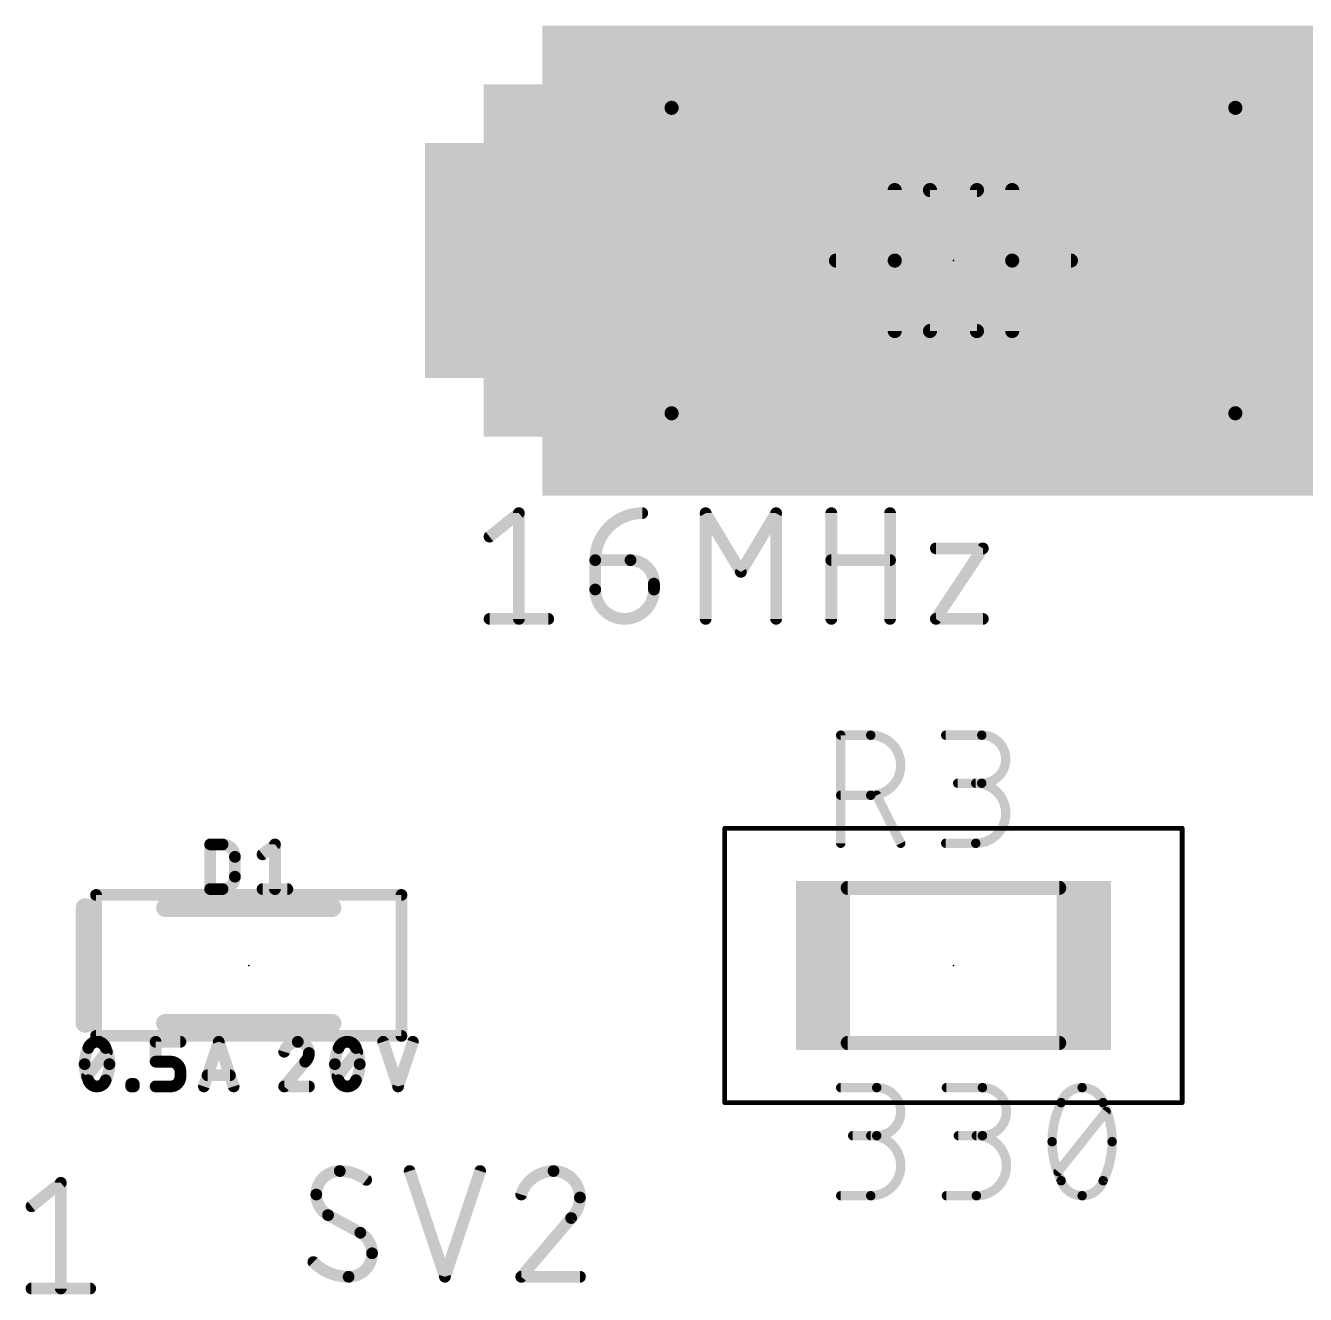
# Model space of a CAD drawing. Extents: x 0 to 116, y 0 to 46.
# Drawn here: x 39.5 to 53.34, y 11.68 to 25.4 of the extents above; entities that cross this region are included whole.
import ezdxf

# ---------------------------------------------------------------- set-up
doc = ezdxf.new("R2010")
doc.units = 0
for name, color, linetype in [('21', 253, 'CONTINUOUS'), ('23', 53, 'CONTINUOUS'), ('25', 253, 'CONTINUOUS'), ('27', 253, 'CONTINUOUS'), ('39', 12, 'CONTINUOUS'), ('43', 110, 'CONTINUOUS'), ('51', 253, 'CONTINUOUS')]:
    doc.layers.add(name, color=color, linetype=linetype)

# ---------------------------------------------------------------- blocks, each defined once
blk = doc.blocks.new('RECT')
blk.add_solid([(-0.5, -0.5), (0.5, -0.5), (-0.5, 0.5), (0.5, 0.5)])

msp = doc.modelspace()

# ---------------------------------------------------------------- linework, layer by layer
at = {"layer": '21'}
for points, const_width in [([(46.482, 25.019, 1), (46.482, 20.701)], 0.4064), ([(46.482, 25.1206, 1), (46.482, 24.9174)], 0.2032), ([(46.482, 24.9174, 1), (46.482, 25.1206)], 0.2032), ([(52.578, 20.701, 1), (52.578, 25.019)], 0.4064), ([(52.578, 25.1206, 1), (52.578, 24.9174)], 0.2032), ([(52.578, 24.9174, 1), (52.578, 25.1206)], 0.2032), ([(46.482, 24.511, 1), (46.482, 21.209)], 0.1524), ([(46.482, 24.5491, 1), (46.482, 24.4729)], 0.0762), ([(46.482, 24.4729, 1), (46.482, 24.5491)], 0.0762), ([(52.578, 21.209, 1), (52.578, 24.511)], 0.1524), ([(52.578, 24.5491, 1), (52.578, 24.4729)], 0.0762), ([(52.578, 24.4729, 1), (52.578, 24.5491)], 0.0762), ([(48.9331, 23.622, 1), (48.8569, 23.622)], 0.0762), ([(49.276, 23.6601, 1), (49.276, 23.5839)], 0.0762), ([(49.3141, 23.622, 1), (49.2379, 23.622)], 0.0762), ([(49.8221, 23.622, 1), (49.7459, 23.622)], 0.0762), ([(49.784, 23.5839, 1), (49.784, 23.6601)], 0.0762), ([(50.2031, 23.622, 1), (50.1269, 23.622)], 0.0762), ([(48.26, 22.8981, 1), (48.26, 22.8219)], 0.0762), ([(48.9331, 22.86, 1), (48.8569, 22.86)], 0.0762), ([(48.8569, 22.86, 1), (48.9331, 22.86)], 0.0762), ([(48.895, 22.8219, 1), (48.895, 22.8981)], 0.0762), ([(50.2031, 22.86, 1), (50.1269, 22.86)], 0.0762), ([(50.165, 22.8981, 1), (50.165, 22.8219)], 0.0762), ([(50.1269, 22.86, 1), (50.2031, 22.86)], 0.0762), ([(50.8, 22.8219, 1), (50.8, 22.8981)], 0.0762), ([(49.276, 22.1361, 1), (49.276, 22.0599)], 0.0762), ([(49.784, 22.0599, 1), (49.784, 22.1361)], 0.0762), ([(48.8569, 22.098, 1), (48.9331, 22.098)], 0.0762), ([(49.2379, 22.098, 1), (49.3141, 22.098)], 0.0762), ([(49.7459, 22.098, 1), (49.8221, 22.098)], 0.0762), ([(50.1269, 22.098, 1), (50.2031, 22.098)], 0.0762), ([(46.482, 21.2471, 1), (46.482, 21.1709)], 0.0762), ([(46.482, 21.1709, 1), (46.482, 21.2471)], 0.0762), ([(52.578, 21.2471, 1), (52.578, 21.1709)], 0.0762), ([(52.578, 21.1709, 1), (52.578, 21.2471)], 0.0762), ([(46.482, 20.8026, 1), (46.482, 20.5994)], 0.2032), ([(46.482, 20.5994, 1), (46.482, 20.8026)], 0.2032), ([(52.578, 20.8026, 1), (52.578, 20.5994)], 0.2032), ([(52.578, 20.5994, 1), (52.578, 20.8026)], 0.2032), ([(40.1908, 15.865, 1), (40.0892, 15.865)], 0.1016), ([(41.01, 15.9158, 1), (41.01, 15.8142)], 0.1016), ([(42.81, 15.8142, 1), (42.81, 15.9158)], 0.1016), ([(41.01, 14.6658, 1), (41.01, 14.5642)], 0.1016), ([(42.81, 14.5642, 1), (42.81, 14.6658)], 0.1016), ([(40.0892, 14.615, 1), (40.1908, 14.615)], 0.1016), ([(39.9098, 12.8905, 1), (39.8462, 12.8905)], 0.0635), ([(39.8978, 12.8657, 1), (39.8582, 12.9153)], 0.0635), ([(39.5407, 12.6613, 1), (39.5803, 12.6117)], 0.0635), ([(39.5605, 11.7793, 1), (39.5605, 11.7157)], 0.0635), ([(39.8462, 11.7475, 1), (39.9098, 11.7475)], 0.0635), ([(40.1955, 11.7157, 1), (40.1955, 11.7793)], 0.0635)]:
    msp.add_lwpolyline(points, format="xyb", dxfattribs=dict(at, const_width=const_width))
for points, const_width in [([(46.482, 25.019), (52.578, 25.019)], 0.4064), ([(52.578, 24.511), (46.482, 24.511)], 0.1524), ([(48.895, 23.622), (48.895, 22.86)], 0.1524), ([(49.276, 23.622), (49.784, 23.622)], 0.1524), ([(49.276, 22.098), (49.276, 23.622)], 0.1524), ([(49.784, 23.622), (49.784, 22.098)], 0.1524), ([(50.165, 23.622), (50.165, 22.86)], 0.1524), ([(48.895, 22.86), (48.26, 22.86)], 0.1524), ([(48.895, 22.86), (48.895, 22.098)], 0.1524), ([(50.165, 22.86), (50.165, 22.098)], 0.1524), ([(50.165, 22.86), (50.8, 22.86)], 0.1524), ([(49.784, 22.098), (49.276, 22.098)], 0.1524), ([(46.482, 21.209), (52.578, 21.209)], 0.1524), ([(46.482, 20.701), (52.578, 20.701)], 0.4064), ([(40.14, 15.865), (40.14, 14.615)], 0.2032), ([(41.01, 15.865), (42.81, 15.865)], 0.2032), ([(41.01, 14.615), (42.81, 14.615)], 0.2032), ([(39.5605, 12.6365), (39.878, 12.8905)], 0.127), ([(39.878, 12.8905), (39.878, 11.7475)], 0.127), ([(39.5605, 11.7475), (40.1955, 11.7475)], 0.127)]:
    msp.add_lwpolyline(points, dxfattribs=dict(at, const_width=const_width))
at = {"layer": '23'}
for p in [(49.53, 22.86), (41.91, 15.24), (49.53, 15.24)]:
    msp.add_point(p, dxfattribs=at)
at = {"layer": '25'}
for points, const_width in [([(48.3108, 16.5608), (48.3108, 17.7292)], 0.1016), ([(48.3108, 17.7292), (48.6354, 17.7292)], 0.1016), ([(49.4464, 17.7292), (49.8359, 17.7292)], 0.1016), ([(49.8359, 17.2099), (49.5763, 17.2099)], 0.1016), ([(48.6354, 17.0801), (48.3108, 17.0801)], 0.1016), ([(48.9599, 16.5608), (48.7003, 17.0801)], 0.1016), ([(41.4925, 16.0655), (41.4925, 16.5481)], 0.127), ([(41.4925, 16.5481), (41.6265, 16.5481)], 0.127), ([(42.0594, 16.4409), (42.1935, 16.5481)], 0.127), ([(42.1935, 16.5481), (42.1935, 16.0655)], 0.127), ([(49.4464, 16.5608), (49.771, 16.5608)], 0.1016), ([(41.7606, 16.414), (41.7606, 16.1996)], 0.127), ([(41.6265, 16.0655), (41.4925, 16.0655)], 0.127), ([(42.0594, 16.0655), (42.3275, 16.0655)], 0.127), ([(43.6499, 13.0175), (44.0309, 11.8745)], 0.127), ([(44.0309, 11.8745), (44.4119, 13.0175)], 0.127), ([(43.1165, 12.3508), (42.7673, 12.5412)], 0.127), ([(45.3961, 12.5095), (44.8564, 11.8745)], 0.127), ([(44.8564, 11.8745), (45.4914, 11.8745)], 0.127)]:
    msp.add_lwpolyline(points, dxfattribs=dict(at, const_width=const_width))
for points, const_width in [([(48.3362, 17.7292, 1), (48.2854, 17.7292)], 0.0508), ([(48.3108, 17.7546, 1), (48.3108, 17.7038)], 0.0508), ([(48.6354, 17.0801, 1), (48.6354, 17.7292)], 0.1016), ([(48.6354, 17.7546, 1), (48.6354, 17.7038)], 0.0508), ([(48.6354, 17.7038, 1), (48.6354, 17.7546)], 0.0508), ([(49.4464, 17.7546, 1), (49.4464, 17.7038)], 0.0508), ([(49.8359, 17.2099, 1), (49.8359, 17.7292)], 0.1016), ([(49.8359, 17.7546, 1), (49.8359, 17.7038)], 0.0508), ([(49.8359, 17.7038, 1), (49.8359, 17.7546)], 0.0508), ([(49.5763, 17.2353, 1), (49.5763, 17.1845)], 0.0508), ([(49.771, 16.5608, 1), (49.771, 17.2099)], 0.1016), ([(49.771, 17.2353, 1), (49.771, 17.1845)], 0.0508), ([(49.8359, 17.2353, 1), (49.8359, 17.1845)], 0.0508), ([(49.8359, 17.1845, 1), (49.8359, 17.2353)], 0.0508), ([(48.3108, 17.1055, 1), (48.3108, 17.0547)], 0.0508), ([(48.6354, 17.1055, 1), (48.6354, 17.0547)], 0.0508), ([(48.6354, 17.0547, 1), (48.6354, 17.1055)], 0.0508), ([(48.723, 17.0914, 1), (48.6775, 17.0687)], 0.0508), ([(41.5242, 16.5481, 1), (41.4607, 16.5481)], 0.0635), ([(41.4925, 16.5799, 1), (41.4925, 16.5164)], 0.0635), ([(41.7606, 16.414, 0.4142), (41.6265, 16.5481)], 0.127), ([(41.6265, 16.5799, 1), (41.6265, 16.5164)], 0.0635), ([(41.6265, 16.5164, 1), (41.6265, 16.5799)], 0.0635), ([(42.2252, 16.5481, 1), (42.1617, 16.5481)], 0.0635), ([(42.2133, 16.5233, 1), (42.1736, 16.5729)], 0.0635), ([(49.4464, 16.5862, 1), (49.4464, 16.5354)], 0.0508), ([(49.771, 16.5862, 1), (49.771, 16.5354)], 0.0508), ([(49.771, 16.5354, 1), (49.771, 16.5862)], 0.0508), ([(41.7923, 16.414, 1), (41.7288, 16.414)], 0.0635), ([(42.0396, 16.4656, 1), (42.0792, 16.4161)], 0.0635), ([(48.2854, 16.5608, 1), (48.3362, 16.5608)], 0.0508), ([(48.9372, 16.5494, 1), (48.9826, 16.5722)], 0.0508), ([(41.7288, 16.414, 1), (41.7923, 16.414)], 0.0635), ([(41.6265, 16.0655, 0.4142), (41.7606, 16.1996)], 0.127), ([(41.7923, 16.1996, 1), (41.7288, 16.1996)], 0.0635), ([(41.7288, 16.1996, 1), (41.7923, 16.1996)], 0.0635), ([(41.4925, 16.0972, 1), (41.4925, 16.0338)], 0.0635), ([(41.4607, 16.0655, 1), (41.5242, 16.0655)], 0.0635), ([(41.6265, 16.0972, 1), (41.6265, 16.0338)], 0.0635), ([(41.6265, 16.0338, 1), (41.6265, 16.0972)], 0.0635), ([(42.0594, 16.0972, 1), (42.0594, 16.0338)], 0.0635), ([(42.1617, 16.0655, 1), (42.2252, 16.0655)], 0.0635), ([(42.3275, 16.0338, 1), (42.3275, 16.0972)], 0.0635), ([(42.8942, 13.0175, 0.4142), (42.6403, 12.7635)], 0.127), ([(42.8942, 13.0493, 1), (42.8943, 12.9857)], 0.0635), ([(43.18, 12.9223, 0.1623), (42.8942, 13.0175)], 0.127), ([(42.8942, 12.9857, 1), (42.8942, 13.0493)], 0.0635), ([(43.68, 13.0275, 1), (43.6198, 13.0075)], 0.0635), ([(44.442, 13.0075, 1), (44.3818, 13.0275)], 0.0635), ([(45.2057, 13.0175, 0.3252), (44.8564, 12.7635)], 0.127), ([(45.2057, 13.0493, 1), (45.2057, 12.9857)], 0.0635), ([(45.4914, 12.7317, 0.4142), (45.2057, 13.0175)], 0.127), ([(45.2056, 12.9857, 1), (45.2057, 13.0493)], 0.0635), ([(43.1609, 12.8969, 1), (43.1991, 12.9476)], 0.0635), ([(42.672, 12.7635, 1), (42.6085, 12.7635)], 0.0635), ([(42.6085, 12.7635, 1), (42.672, 12.7635)], 0.0635), ([(42.6403, 12.7635, 0.2656), (42.7673, 12.5412)], 0.127), ([(44.8262, 12.7733, 1), (44.8866, 12.7537)], 0.0635), ([(45.3961, 12.5095, 0.2053), (45.4914, 12.7317)], 0.127), ([(45.4596, 12.7317, 1), (45.5232, 12.7317)], 0.0635), ([(45.5231, 12.7318, 1), (45.4597, 12.7317)], 0.0635), ([(42.7825, 12.5691, 1), (42.752, 12.5134)], 0.0635), ([(42.7511, 12.5139, 1), (42.7834, 12.5686)], 0.0635), ([(45.3743, 12.5325, 1), (45.418, 12.4865)], 0.0635), ([(45.4203, 12.4889, 1), (45.372, 12.5301)], 0.0635), ([(43.2435, 12.1285, 0.2656), (43.1165, 12.3508)], 0.127), ([(43.1326, 12.3781, 1), (43.1004, 12.3234)], 0.0635), ([(43.1013, 12.3229, 1), (43.1317, 12.3786)], 0.0635), ([(42.9895, 11.8745, 0.4142), (43.2435, 12.1285)], 0.127), ([(43.2753, 12.1285, 1), (43.2118, 12.1285)], 0.0635), ([(42.6085, 12.0333, 0.2), (42.9895, 11.8745)], 0.127), ([(42.631, 12.0556, 1), (42.586, 12.0109)], 0.0635), ([(43.2118, 12.1285, 1), (43.2753, 12.1285)], 0.0635), ([(42.9895, 11.9063, 1), (42.9895, 11.8428)], 0.0635), ([(42.9895, 11.8428, 1), (42.9895, 11.9063)], 0.0635), ([(44.0008, 11.8845, 1), (44.061, 11.8645)], 0.0635), ([(44.0008, 11.8645, 1), (44.061, 11.8845)], 0.0635), ([(44.8564, 11.9063, 1), (44.8564, 11.8428)], 0.0635), ([(44.8322, 11.8951, 1), (44.8806, 11.8539)], 0.0635), ([(45.4914, 11.8428, 1), (45.4914, 11.9063)], 0.0635)]:
    msp.add_lwpolyline(points, format="xyb", dxfattribs=dict(at, const_width=const_width))
at = {"layer": '27'}
for points, const_width in [([(44.5135, 19.8755), (44.831, 20.1295)], 0.127), ([(44.831, 20.1295), (44.831, 18.9865)], 0.127), ([(46.8503, 18.9865), (46.8503, 20.1295)], 0.127), ([(46.8503, 20.1295), (47.2313, 19.4945)], 0.127), ([(47.2313, 19.4945), (47.6123, 20.1295)], 0.127), ([(47.6123, 20.1295), (47.6123, 18.9865)], 0.127), ([(48.2092, 18.9865), (48.2092, 20.1295)], 0.127), ([(48.8442, 20.1295), (48.8442, 18.9865)], 0.127), ([(49.3395, 19.7485), (49.8475, 19.7485)], 0.127), ([(49.8475, 19.7485), (49.3395, 18.9865)], 0.127), ([(45.6565, 19.6215), (46.0375, 19.6215)], 0.127), ([(45.6565, 19.304), (45.6565, 19.6215)], 0.127), ([(48.2092, 19.6215), (48.8442, 19.6215)], 0.127), ([(46.2915, 19.3675), (46.2915, 19.304)], 0.127), ([(44.5135, 18.9865), (45.1485, 18.9865)], 0.127), ([(49.3395, 18.9865), (49.8475, 18.9865)], 0.127), ([(40.903, 14.2), (40.903, 14.4145)], 0.127), ([(40.903, 14.4145), (41.1711, 14.4145)], 0.127), ([(41.4248, 13.9319), (41.5857, 14.4145)], 0.127), ([(41.5857, 14.4145), (41.7466, 13.9319)], 0.127), ([(43.3633, 14.4145), (43.5242, 13.9319)], 0.127), ([(43.5242, 13.9319), (43.6851, 14.4145)], 0.127), ([(40.1617, 14.0391), (40.3762, 14.3073)], 0.127), ([(41.0639, 14.2), (40.903, 14.2)], 0.127), ([(42.5208, 14.2), (42.2929, 13.9319)], 0.127), ([(42.8683, 14.0391), (43.0828, 14.3073)], 0.127), ([(41.1711, 14.0391), (41.1711, 14.0928)], 0.127), ([(41.7064, 14.0526), (41.4651, 14.0526)], 0.127), ([(40.6396, 13.9319), (40.6396, 13.9587)], 0.127), ([(40.6396, 13.9587), (40.6664, 13.9587)], 0.127), ([(40.6664, 13.9319), (40.6396, 13.9319)], 0.127), ([(40.6664, 13.9587), (40.6664, 13.9319)], 0.127), ([(40.903, 13.9319), (41.0639, 13.9319)], 0.127), ([(42.2929, 13.9319), (42.561, 13.9319)], 0.127), ([(48.3108, 13.9192), (48.7003, 13.9192)], 0.1016), ([(49.4538, 13.9192), (49.8433, 13.9192)], 0.1016), ([(50.6617, 13.0104), (51.181, 13.6596)], 0.1016), ([(48.7003, 13.3999), (48.4406, 13.3999)], 0.1016), ([(49.8433, 13.3999), (49.5836, 13.3999)], 0.1016), ([(48.3108, 12.7508), (48.6354, 12.7508)], 0.1016), ([(49.4538, 12.7508), (49.7784, 12.7508)], 0.1016)]:
    msp.add_lwpolyline(points, dxfattribs=dict(at, const_width=const_width))
for points, const_width in [([(44.8628, 20.1295, 1), (44.7993, 20.1295)], 0.0635), ([(44.8508, 20.1047, 1), (44.8112, 20.1543)], 0.0635), ([(46.1645, 20.1295, 0.4142), (45.6565, 19.6215)], 0.127), ([(46.1645, 20.0978, 1), (46.1645, 20.1612)], 0.0635), ([(46.8775, 20.1458, 1), (46.8231, 20.1132)], 0.0635), ([(46.8821, 20.1295, 1), (46.8186, 20.1295)], 0.0635), ([(47.6441, 20.1295, 1), (47.5806, 20.1295)], 0.0635), ([(47.6395, 20.1132, 1), (47.5851, 20.1458)], 0.0635), ([(48.241, 20.1295, 1), (48.1775, 20.1295)], 0.0635), ([(48.876, 20.1295, 1), (48.8124, 20.1295)], 0.0635), ([(44.4937, 19.9003, 1), (44.5333, 19.8507)], 0.0635), ([(49.3395, 19.7802, 1), (49.3395, 19.7168)], 0.0635), ([(49.8739, 19.7309, 1), (49.8211, 19.7661)], 0.0635), ([(49.8475, 19.7168, 1), (49.8475, 19.7802)], 0.0635), ([(45.6883, 19.6215, 1), (45.6247, 19.6215)], 0.0635), ([(45.6247, 19.6215, 1), (45.6883, 19.6215)], 0.0635), ([(45.6565, 19.6532, 1), (45.6565, 19.5898)], 0.0635), ([(46.2915, 19.3675, 0.4142), (46.0375, 19.6215)], 0.127), ([(46.0375, 19.6532, 1), (46.0375, 19.5898)], 0.0635), ([(46.0375, 19.5898, 1), (46.0375, 19.6532)], 0.0635), ([(48.2092, 19.6532, 1), (48.2092, 19.5898)], 0.0635), ([(48.8442, 19.5898, 1), (48.8442, 19.6532)], 0.0635), ([(47.2041, 19.5108, 1), (47.2585, 19.4782)], 0.0635), ([(47.2041, 19.4782, 1), (47.2585, 19.5108)], 0.0635), ([(46.3233, 19.3675, 1), (46.2597, 19.3675)], 0.0635), ([(46.2597, 19.3675, 1), (46.3233, 19.3675)], 0.0635), ([(45.6883, 19.304, 1), (45.6247, 19.304)], 0.0635), ([(45.6247, 19.304, 1), (45.6883, 19.304)], 0.0635), ([(45.6565, 19.304, 1), (46.2915, 19.304)], 0.127), ([(46.3233, 19.304, 1), (46.2597, 19.304)], 0.0635), ([(46.2597, 19.304, 1), (46.3233, 19.304)], 0.0635), ([(44.5135, 19.0182, 1), (44.5135, 18.9548)], 0.0635), ([(44.7993, 18.9865, 1), (44.8628, 18.9865)], 0.0635), ([(45.1485, 18.9548, 1), (45.1485, 19.0182)], 0.0635), ([(46.8186, 18.9865, 1), (46.8821, 18.9865)], 0.0635), ([(47.5806, 18.9865, 1), (47.6441, 18.9865)], 0.0635), ([(48.1775, 18.9865, 1), (48.241, 18.9865)], 0.0635), ([(48.8124, 18.9865, 1), (48.876, 18.9865)], 0.0635), ([(49.3395, 19.0182, 1), (49.3395, 18.9548)], 0.0635), ([(49.3131, 19.0041, 1), (49.3659, 18.9689)], 0.0635), ([(49.8475, 18.9548, 1), (49.8475, 19.0182)], 0.0635), ([(40.1751, 14.3475, 0.1139), (40.1349, 14.1732)], 0.127), ([(40.269, 14.4145, 0.3205), (40.1751, 14.3475)], 0.127), ([(40.2037, 14.3336, 1), (40.1466, 14.3614)], 0.0635), ([(40.3628, 14.3475, 0.3205), (40.269, 14.4145)], 0.127), ([(40.269, 14.4462, 1), (40.269, 14.3828)], 0.0635), ([(40.269, 14.3828, 1), (40.269, 14.4462)], 0.0635), ([(40.403, 14.1732, 0.1139), (40.3628, 14.3475)], 0.127), ([(40.3914, 14.3614, 1), (40.3343, 14.3336)], 0.0635), ([(40.903, 14.4463, 1), (40.903, 14.3827)], 0.0635), ([(40.9348, 14.4145, 1), (40.8713, 14.4145)], 0.0635), ([(41.1711, 14.3827, 1), (41.1711, 14.4463)], 0.0635), ([(41.6158, 14.4245, 1), (41.5556, 14.4045)], 0.0635), ([(41.6158, 14.4045, 1), (41.5556, 14.4245)], 0.0635), ([(42.4403, 14.4145, 0.3252), (42.2929, 14.3073)], 0.127), ([(42.561, 14.2938, 0.4142), (42.4403, 14.4145)], 0.127), ([(42.4403, 14.4462, 1), (42.4403, 14.3827)], 0.0635), ([(42.4403, 14.3828, 1), (42.4403, 14.4462)], 0.0635), ([(42.8817, 14.3475, 0.1139), (42.8415, 14.1732)], 0.127), ([(42.9756, 14.4145, 0.3205), (42.8817, 14.3475)], 0.127), ([(42.9103, 14.3336, 1), (42.8532, 14.3614)], 0.0635), ([(43.0694, 14.3475, 0.3205), (42.9756, 14.4145)], 0.127), ([(42.9756, 14.4462, 1), (42.9756, 14.3828)], 0.0635), ([(42.9756, 14.3828, 1), (42.9756, 14.4462)], 0.0635), ([(43.1096, 14.1732, 0.1139), (43.0694, 14.3475)], 0.127), ([(43.098, 14.3614, 1), (43.0409, 14.3336)], 0.0635), ([(43.3935, 14.4245, 1), (43.3332, 14.4045)], 0.0635), ([(43.7152, 14.4045, 1), (43.655, 14.4245)], 0.0635), ([(40.1451, 14.3578, 1), (40.2052, 14.3372)], 0.0635), ([(40.3328, 14.3372, 1), (40.3928, 14.3578)], 0.0635), ([(40.401, 14.2874, 1), (40.3514, 14.3271)], 0.0635), ([(40.903, 14.2318, 1), (40.903, 14.1683)], 0.0635), ([(41.0639, 14.2318, 1), (41.0639, 14.1683)], 0.0635), ([(41.1711, 14.0928, 0.4142), (41.0639, 14.2)], 0.127), ([(41.0639, 14.1683, 1), (41.0639, 14.2318)], 0.0635), ([(42.2627, 14.317, 1), (42.3231, 14.2975)], 0.0635), ([(42.5208, 14.2, 0.2053), (42.561, 14.2938)], 0.127), ([(42.4989, 14.223, 1), (42.5427, 14.177)], 0.0635), ([(42.545, 14.1794, 1), (42.4966, 14.2206)], 0.0635), ([(42.5927, 14.2938, 1), (42.5292, 14.2938)], 0.0635), ([(42.5292, 14.2938, 1), (42.5927, 14.2938)], 0.0635), ([(42.8517, 14.3578, 1), (42.9118, 14.3372)], 0.0635), ([(43.0394, 14.3372, 1), (43.0994, 14.3578)], 0.0635), ([(43.1076, 14.2874, 1), (43.058, 14.3271)], 0.0635), ([(40.1349, 14.1732, 0.1139), (40.1751, 13.9989)], 0.127), ([(40.1667, 14.1732, 1), (40.1032, 14.1732)], 0.0635), ([(40.1032, 14.1732, 1), (40.1667, 14.1732)], 0.0635), ([(40.3628, 13.9989, 0.1139), (40.403, 14.1732)], 0.127), ([(40.4348, 14.1732, 1), (40.3713, 14.1732)], 0.0635), ([(40.3713, 14.1732, 1), (40.4348, 14.1732)], 0.0635), ([(40.8713, 14.2, 1), (40.9348, 14.2)], 0.0635), ([(41.2029, 14.0928, 1), (41.1394, 14.0928)], 0.0635), ([(41.1394, 14.0928, 1), (41.2029, 14.0928)], 0.0635), ([(41.4651, 14.0843, 1), (41.4651, 14.0208)], 0.0635), ([(41.7064, 14.0208, 1), (41.7064, 14.0843)], 0.0635), ([(42.8415, 14.1732, 0.1139), (42.8817, 13.9989)], 0.127), ([(42.8733, 14.1732, 1), (42.8098, 14.1732)], 0.0635), ([(42.8098, 14.1732, 1), (42.8733, 14.1732)], 0.0635), ([(43.0694, 13.9989, 0.1139), (43.1096, 14.1732)], 0.127), ([(43.1414, 14.1732, 1), (43.0779, 14.1732)], 0.0635), ([(43.0779, 14.1732, 1), (43.1414, 14.1732)], 0.0635), ([(40.1369, 14.059, 1), (40.1865, 14.0193)], 0.0635), ([(40.1751, 13.9989, 0.3205), (40.269, 13.9319)], 0.127), ([(40.2052, 14.0092, 1), (40.1451, 13.9886)], 0.0635), ([(40.1466, 13.985, 1), (40.2037, 14.0128)], 0.0635), ([(40.269, 13.9319, 0.3205), (40.3628, 13.9989)], 0.127), ([(40.269, 13.9636, 1), (40.269, 13.9002)], 0.0635), ([(40.269, 13.9002, 1), (40.269, 13.9636)], 0.0635), ([(40.3343, 14.0128, 1), (40.3914, 13.985)], 0.0635), ([(40.3928, 13.9886, 1), (40.3328, 14.0092)], 0.0635), ([(40.6396, 13.9905, 1), (40.6396, 13.927)], 0.0635), ([(40.6714, 13.9587, 1), (40.6079, 13.9587)], 0.0635), ([(40.6396, 13.9637, 1), (40.6396, 13.9002)], 0.0635), ([(40.6982, 13.9587, 1), (40.6347, 13.9587)], 0.0635), ([(40.6664, 13.927, 1), (40.6664, 13.9905)], 0.0635), ([(40.6664, 13.9002, 1), (40.6664, 13.9637)], 0.0635), ([(40.903, 13.9637, 1), (40.903, 13.9002)], 0.0635), ([(41.0639, 13.9319, 0.4142), (41.1711, 14.0391)], 0.127), ([(41.0639, 13.9637, 1), (41.0639, 13.9002)], 0.0635), ([(41.0639, 13.9002, 1), (41.0639, 13.9637)], 0.0635), ([(41.2029, 14.0391, 1), (41.1394, 14.0391)], 0.0635), ([(41.1394, 14.0391, 1), (41.2029, 14.0391)], 0.0635), ([(42.2929, 13.9637, 1), (42.2929, 13.9002)], 0.0635), ([(42.2687, 13.9525, 1), (42.3171, 13.9113)], 0.0635), ([(42.561, 13.9002, 1), (42.561, 13.9637)], 0.0635), ([(42.8435, 14.059, 1), (42.8931, 14.0193)], 0.0635), ([(42.8817, 13.9989, 0.3205), (42.9756, 13.9319)], 0.127), ([(42.9118, 14.0092, 1), (42.8517, 13.9886)], 0.0635), ([(42.8532, 13.985, 1), (42.9103, 14.0128)], 0.0635), ([(42.9756, 13.9319, 0.3205), (43.0694, 13.9989)], 0.127), ([(42.9756, 13.9636, 1), (42.9756, 13.9002)], 0.0635), ([(42.9756, 13.9002, 1), (42.9756, 13.9636)], 0.0635), ([(43.0409, 14.0128, 1), (43.098, 13.985)], 0.0635), ([(43.0994, 13.9886, 1), (43.0394, 14.0092)], 0.0635), ([(40.6079, 13.9319, 1), (40.6714, 13.9319)], 0.0635), ([(40.6347, 13.9319, 1), (40.6982, 13.9319)], 0.0635), ([(41.3947, 13.9419, 1), (41.455, 13.9219)], 0.0635), ([(41.7164, 13.9219, 1), (41.7767, 13.9419)], 0.0635), ([(43.4941, 13.9419, 1), (43.5543, 13.9219)], 0.0635), ([(43.4941, 13.9219, 1), (43.5543, 13.9419)], 0.0635), ([(48.3108, 13.9446, 1), (48.3108, 13.8938)], 0.0508), ([(48.7003, 13.3999, 1), (48.7003, 13.9192)], 0.1016), ([(48.7003, 13.9446, 1), (48.7003, 13.8938)], 0.0508), ([(48.7003, 13.8938, 1), (48.7003, 13.9446)], 0.0508), ([(49.4538, 13.9446, 1), (49.4538, 13.8938)], 0.0508), ([(49.8433, 13.3999, 1), (49.8433, 13.9192)], 0.1016), ([(49.8433, 13.9446, 1), (49.8433, 13.8938)], 0.0508), ([(49.8433, 13.8938, 1), (49.8433, 13.9446)], 0.0508), ([(50.9213, 13.9192, 0.3205), (50.6942, 13.7569)], 0.1016), ([(51.1485, 13.7569, 0.3205), (50.9213, 13.9192)], 0.1016), ([(50.9213, 13.9446, 1), (50.9213, 13.8938)], 0.0508), ([(50.9213, 13.8938, 1), (50.9213, 13.9446)], 0.0508), ([(50.6942, 13.7569, 0.1139), (50.5968, 13.335)], 0.1016), ([(50.6701, 13.7652, 1), (50.7182, 13.7487)], 0.0508), ([(50.717, 13.7458, 1), (50.6713, 13.7681)], 0.0508), ([(51.1714, 13.7681, 1), (51.1257, 13.7458)], 0.0508), ([(51.2459, 13.335, 0.1139), (51.1485, 13.7569)], 0.1016), ([(51.1245, 13.7487, 1), (51.1726, 13.7652)], 0.0508), ([(51.2008, 13.6437, 1), (51.1612, 13.6754)], 0.0508), ([(48.4406, 13.4253, 1), (48.4406, 13.3745)], 0.0508), ([(48.6354, 12.7508, 1), (48.6354, 13.3999)], 0.1016), ([(48.6354, 13.4253, 1), (48.6354, 13.3745)], 0.0508), ([(48.7003, 13.4253, 1), (48.7003, 13.3745)], 0.0508), ([(48.7003, 13.3745, 1), (48.7003, 13.4253)], 0.0508), ([(49.5836, 13.4253, 1), (49.5836, 13.3745)], 0.0508), ([(49.7784, 12.7508, 1), (49.7784, 13.3999)], 0.1016), ([(49.7784, 13.4253, 1), (49.7784, 13.3745)], 0.0508), ([(49.8433, 13.4253, 1), (49.8433, 13.3745)], 0.0508), ([(49.8433, 13.3745, 1), (49.8433, 13.4253)], 0.0508), ([(50.5968, 13.335, 0.1139), (50.6942, 12.9131)], 0.1016), ([(50.6222, 13.335, 1), (50.5714, 13.335)], 0.0508), ([(50.5714, 13.335, 1), (50.6222, 13.335)], 0.0508), ([(51.1485, 12.9131, 0.1139), (51.2459, 13.335)], 0.1016), ([(51.2713, 13.335, 1), (51.2205, 13.335)], 0.0508), ([(51.2205, 13.335, 1), (51.2713, 13.335)], 0.0508), ([(50.6419, 13.0263, 1), (50.6815, 12.9946)], 0.0508), ([(50.7182, 12.9213, 1), (50.6701, 12.9048)], 0.0508), ([(50.6942, 12.9131, 0.3205), (50.9213, 12.7508)], 0.1016), ([(50.6713, 12.9019, 1), (50.717, 12.9242)], 0.0508), ([(50.9213, 12.7508, 0.3205), (51.1485, 12.9131)], 0.1016), ([(51.1257, 12.9242, 1), (51.1714, 12.9019)], 0.0508), ([(51.1726, 12.9048, 1), (51.1245, 12.9213)], 0.0508), ([(48.3108, 12.7762, 1), (48.3108, 12.7254)], 0.0508), ([(48.6354, 12.7762, 1), (48.6354, 12.7254)], 0.0508), ([(48.6354, 12.7254, 1), (48.6354, 12.7762)], 0.0508), ([(49.4538, 12.7762, 1), (49.4538, 12.7254)], 0.0508), ([(49.7784, 12.7762, 1), (49.7784, 12.7254)], 0.0508), ([(49.7784, 12.7254, 1), (49.7784, 12.7762)], 0.0508), ([(50.9213, 12.7762, 1), (50.9213, 12.7254)], 0.0508), ([(50.9213, 12.7254, 1), (50.9213, 12.7762)], 0.0508)]:
    msp.add_lwpolyline(points, format="xyb", dxfattribs=dict(at, const_width=const_width))
at = {"layer": '39'}
for points, const_width in [([(47.057, 16.723), (52.003, 16.723)], 0.0508), ([(47.057, 13.757), (47.057, 16.723)], 0.0508), ([(52.003, 16.723), (52.003, 13.757)], 0.0508), ([(40.259, 16.002), (43.561, 16.002)], 0.127), ([(40.259, 14.478), (40.259, 16.002)], 0.127), ([(43.561, 16.002), (43.561, 14.478)], 0.127), ([(43.561, 14.478), (40.259, 14.478)], 0.127), ([(52.003, 13.757), (47.057, 13.757)], 0.0508)]:
    msp.add_lwpolyline(points, dxfattribs=dict(at, const_width=const_width))
for points, const_width in [([(47.057, 16.7357, 1), (47.057, 16.7103)], 0.0254), ([(47.0697, 16.723, 1), (47.0443, 16.723)], 0.0254), ([(52.0157, 16.723, 1), (51.9903, 16.723)], 0.0254), ([(52.003, 16.7103, 1), (52.003, 16.7357)], 0.0254), ([(40.259, 16.0338, 1), (40.259, 15.9703)], 0.0635), ([(40.2908, 16.002, 1), (40.2272, 16.002)], 0.0635), ([(43.5928, 16.002, 1), (43.5292, 16.002)], 0.0635), ([(43.561, 15.9703, 1), (43.561, 16.0338)], 0.0635), ([(40.259, 14.5098, 1), (40.259, 14.4463)], 0.0635), ([(43.561, 14.4463, 1), (43.561, 14.5098)], 0.0635), ([(40.2272, 14.478, 1), (40.2908, 14.478)], 0.0635), ([(43.5292, 14.478, 1), (43.5928, 14.478)], 0.0635), ([(47.057, 13.7697, 1), (47.057, 13.7443)], 0.0254), ([(47.0443, 13.757, 1), (47.0697, 13.757)], 0.0254), ([(51.9903, 13.757, 1), (52.0157, 13.757)], 0.0254), ([(52.003, 13.7443, 1), (52.003, 13.7697)], 0.0254)]:
    msp.add_lwpolyline(points, format="xyb", dxfattribs=dict(at, const_width=const_width))
at = {"layer": '51', "const_width": 0.1524}
for points in [[(50.673, 16.0782), (48.387, 16.0782)], [(50.673, 14.4018), (48.387, 14.4018)]]:
    msp.add_lwpolyline(points, dxfattribs=at)
at = {"layer": '51', "const_width": 0.0762}
for points in [[(48.387, 16.1163, 1), (48.387, 16.0401)], [(50.673, 16.0401, 1), (50.673, 16.1163)], [(48.387, 14.4399, 1), (48.387, 14.3637)], [(50.673, 14.3637, 1), (50.673, 14.4399)]]:
    msp.add_lwpolyline(points, format="xyb", dxfattribs=at)

# ---------------------------------------------------------------- block references
at = {"layer": '43'}
for p, xscale, yscale in [((49.53, 22.86), 8.89, 5.08), ((44.7675, 22.86), 0.635, 3.81), ((44.1325, 22.86), 0.635, 2.54)]:
    msp.add_blockref('RECT', p, dxfattribs=dict(at, xscale=xscale, yscale=yscale))
at = {"layer": '51', "xscale": 0.5842, "yscale": 1.8288}
for p in [(48.1203, 15.24), (50.9397, 15.24)]:
    msp.add_blockref('RECT', p, dxfattribs=at)

doc.saveas('drawing.dxf')
